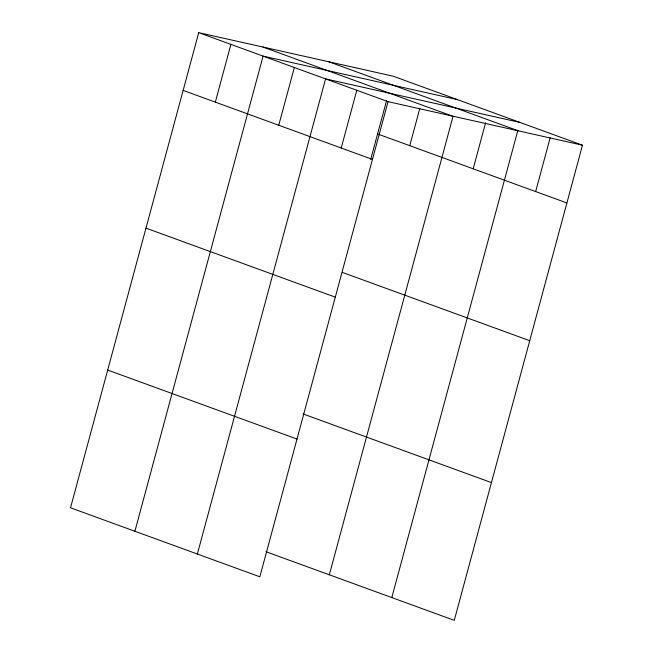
<?xml version="1.0" encoding="UTF-8"?>
<svg xmlns="http://www.w3.org/2000/svg" width="653" height="653" viewBox="0 0 653 653"><rect width="100%" height="100%" fill="white"/><g stroke="black" fill="none" stroke-linecap="round" stroke-linejoin="round"><path stroke-width="0.98" d="M198.724 32.65L70.524 507.789L259.837 576.803L388.037 101.656L198.724 32.65L393.163 76.197L582.476 145.211L454.276 620.35L265.91 551.687M215.327 102.129L230.909 44.38M134.893 531.256L263.094 56.117L457.533 99.664M278.749 125.254L294.332 67.504M197.361 554.03L325.569 78.882L520 122.438M341.217 148.027L356.799 90.269M370.724 159.348L386.56 100.668M409.766 145.684L419.797 108.488M329.324 574.803L453.043 116.307M473.18 168.801L485.595 122.797M391.8 597.577L517.894 130.265M535.656 191.574L550.185 137.742M388.037 101.656L582.476 145.211M328.998 61.831L518.311 130.837M262.89 47.024L452.203 116.03M377.581 133.955L566.894 202.961M183.142 90.4L372.455 159.414M342.311 272.383L529.73 340.703M145.978 228.142L335.291 297.148M303.074 413.945L491.44 482.608M107.688 370.055L297.001 439.061"/></g></svg>
